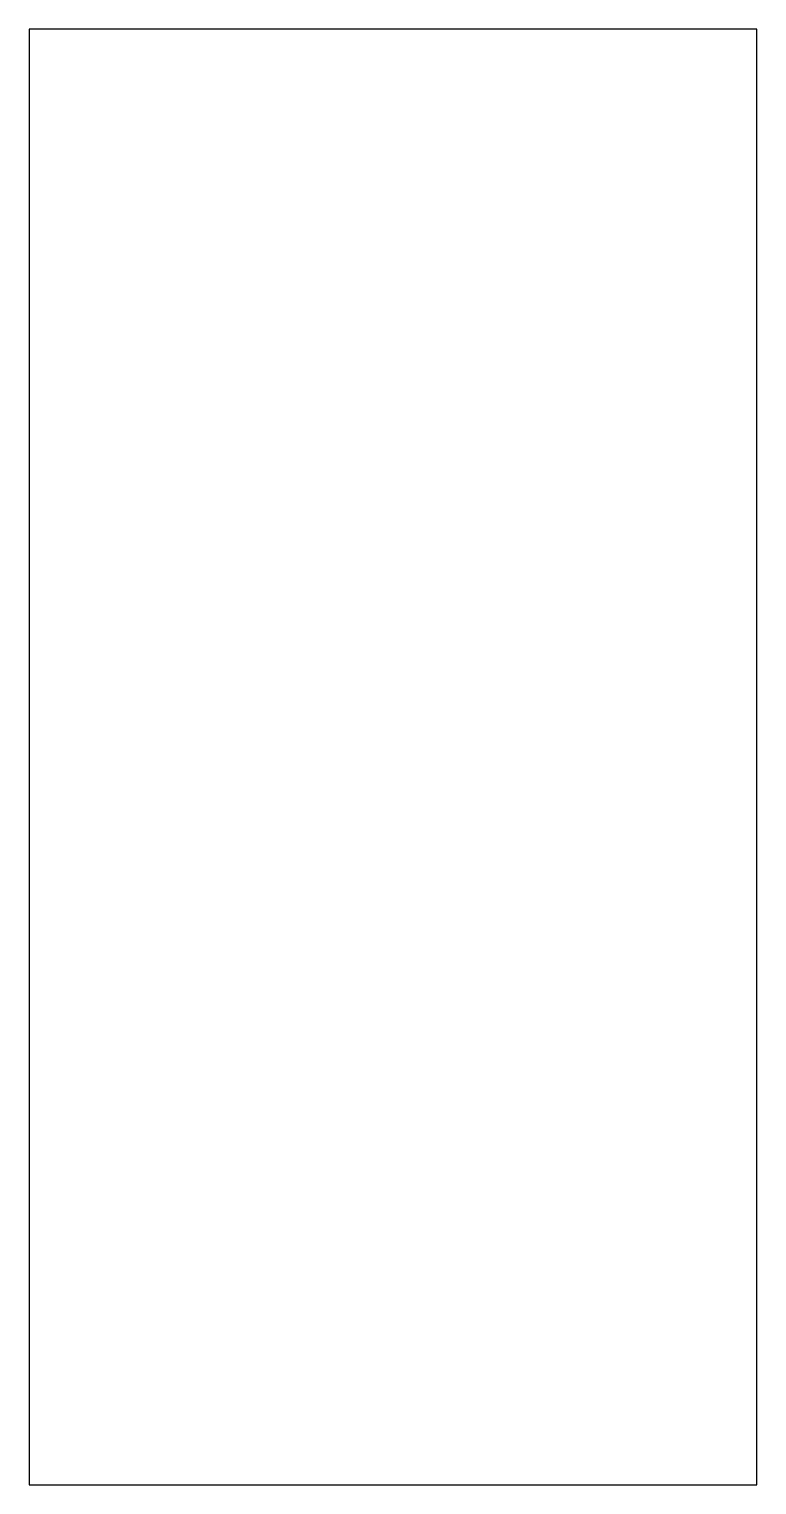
# Model space of a CAD drawing. Header units: millimetres. Extents: x 0 to 1000, y 0 to 2000.
import ezdxf

# ---------------------------------------------------------------- set-up
doc = ezdxf.new("R2010")
doc.units = ezdxf.units.MM

msp = doc.modelspace()

# ---------------------------------------------------------------- linework, layer by layer
at = {"layer": 'CUT_OUTER'}
msp.add_lwpolyline([(0, 0), (1000, 0), (1000, 2000), (0, 2000)], close=True, dxfattribs=at)

doc.saveas('drawing.dxf')
